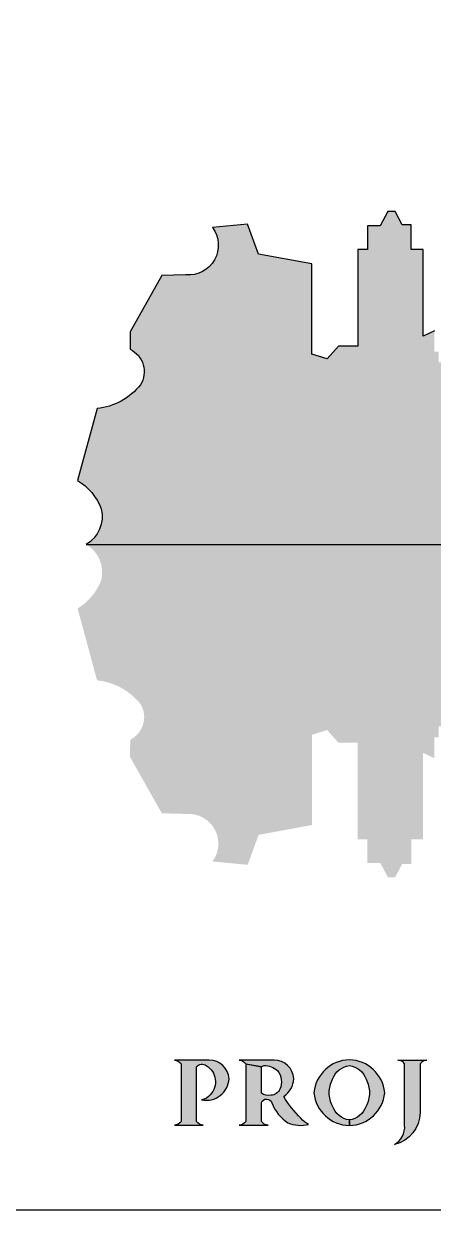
# Model space of a CAD drawing. Extents: x -1 to 122, y -1 to 61.
# Drawn here: x 105.953 to 106.956, y 7.14 to 10.052 of the extents above; entities that cross this region are included whole.
import ezdxf
from ezdxf.enums import TextEntityAlignment as Align

# ---------------------------------------------------------------- set-up
doc = ezdxf.new("R2010")
doc.units = 0
doc.header["$MEASUREMENT"] = 0
doc.layers.get('0').update_dxf_attribs({"linetype": 'CONTINUOUS'})
for name, color, linetype in [('ARQ_CAR', 7, 'CONTINUOUS'), ('ARQ_CAR-TXT', 7, 'CONTINUOUS'), ('ARQ_TXT-2', 2, 'CONTINUOUS'), ('ARQ_TXT-4', 4, 'CONTINUOUS'), ('ARQ_VISTA 0', 251, 'CONTINUOUS'), ('H7', 1, 'CONTINUOUS')]:
    doc.layers.add(name, color=color, linetype=linetype)
doc.styles.add('01-MILLEU', font='GOTHIC.TTF')

# ---------------------------------------------------------------- blocks, each defined once
blk = doc.blocks.new('SELO METROCASA - EXECUTIVO')
at = {"layer": 'ARQ_CAR', "color": 5}
blk.add_lwpolyline([(0, 59.99999999994543), (-175, 59.99999999994542)], dxfattribs=at)
at = {"layer": 'ARQ_CAR-TXT', "color": 4, "style": '01-MILLEU'}
blk.add_attdef('ASSUNTO.DO.PROJETO', (-163.5403751093654, 18.20899999997266), '', height=3.691451246442872, dxfattribs=at)
at = {"layer": 'ARQ_TXT-2', "style": '01-MILLEU'}
for tag, p, height in [('DESCRIÇÃO.DA.REVISÃO_0', (-131.2403025830235, 156.4870554480729), 2), ('MC_XXX-XX', (-33.89999999985446, 82.80000000004092), 1.5), ('RESPONSÁVEL', (-33.99999999985448, 73.46000000005034), 1.5), ('COORDENADOR', (-33.99999999985448, 63.46000000005944), 1.5), ('XXX-XX', (-33.89999999985446, 51.19999999995453), 3.65), ('DISCIPLINA', (-33.89999999985446, 41.19999999996362), 3.65), ('OBRA', (-164.0087502187439, 39.31416704031011), 3), ('ENDEREÇO', (-164.0087502187439, 34.81416704031011), 3), ('ESCALA', (-155.5087502187439, 2.699999999999996), 2)]:
    blk.add_attdef(tag, p, '', height=height, dxfattribs=at)
for tag, p in [('N_REV0', (-169.7384224560608, 157.5440678589604)), ('R_DES', (-155.8362915799234, 157.4870554480729)), ('DATA_0', (-140.1637954612883, 157.4870554480729))]:
    blk.add_attdef(tag, text='', height=2, dxfattribs=at).set_placement(p, align=Align.MIDDLE_CENTER)
blk.add_attdef('DCP', text='', height=3.237200152157276, dxfattribs=at).set_placement((-23.61815879345405, 17.17673637628295), align=Align.MIDDLE_LEFT)
blk.add_attdef('DES', text='', height=2.988184755837485, dxfattribs=at).set_placement((-19.84147915505966, 12.19339888899008), align=Align.MIDDLE)
at = {"layer": 'ARQ_TXT-4', "style": '01-MILLEU'}
blk.add_attdef('CLIENTE', (-164.5087502187439, 45.79695220924827), '', height=5, dxfattribs=at)
at = {"layer": 'ARQ_VISTA 0', "style": '01-MILLEU'}
blk.add_attdef('LOGO', (-164.5087502187439, 77.38317315033532), '', height=5, dxfattribs=at)

msp = doc.modelspace()

# ---------------------------------------------------------------- hatches: boundary and pattern name
h = msp.add_hatch(color=256)
h.set_gradient(color1=(255, 255, 255), color2=(91, 91, 91), tint=1, name='CURVED')
h.paths.add_polyline_path([(107.3400362895281, 8.179189969191427), (107.2558638305321, 8.369504620833183), (107.2558638305321, 8.140946418475366), (107.3176169792681, 8.140946418475366)], flags=17)
edge = h.paths.add_edge_path()
edge.add_line((107.7288252055354, 8.255080965202339), (107.7288252055354, 8.36950462083341))
edge.add_line((107.7288252055354, 8.369504620833183), (107.5779272620765, 8.02832307659223))
edge.add_arc((107.5711275320913, 8.03133046455973), 0.007435099881939786, 270, 336.1411279704151, ccw=False)
edge.add_line((107.5711275320913, 8.023895364677216), (107.5362302305065, 8.023895364677216))
edge.add_line((107.536230230506, 8.023895364677216), (107.536230230506, 7.640055479364761))
edge.add_line((107.536230230506, 7.640055479365216), (107.5726256083357, 7.625609623579109))
edge.add_line((107.5726256083362, 7.625609623579109), (107.5726256083362, 7.558506069211987))
edge.add_line((107.5726256083362, 7.558506069212214), (107.610940887473, 7.590569013226329))
edge.add_line((107.6109408874735, 7.590569013225647), (107.6394154333865, 7.590569013225647))
edge.add_line((107.6394154333861, 7.590569013225647), (107.6722152643828, 7.576879192917247))
edge.add_line((107.6722152643828, 7.576879192917474), (107.6722152643828, 7.621190886068732))
edge.add_line((107.6722152643828, 7.621190886068504), (107.724397239614, 7.635601214591858))
edge.add_line((107.7243972396131, 7.635601214592313), (107.7243972396131, 8.253936634984072))
edge.add_line((107.7243972396131, 8.253936634984072), (107.7288252055349, 8.255080965202339))
edge = h.paths.add_edge_path(flags=17)
edge.add_arc((108.5219187328529, 8.102931661331965), 0.1014001564731682, 28.79111662675934, 64.88071122991677)
edge.add_line((108.5649635313165, 8.194741993310615), (108.5761916775699, 8.151767781827218))
edge.add_line((108.576191677569, 8.151767781827218), (108.6107839401488, 8.151767781827218))
edge = h.paths.add_edge_path()
edge.add_line((108.0798318767669, 8.303210101771171), (108.0798318767669, 8.74982294549595))
edge.add_line((108.0798318767669, 8.74982294549595), (108.3456641983829, 8.559457909053933))
edge.add_line((108.3456641983829, 8.55945790905416), (108.3456641983829, 8.39966732536918))
edge.add_arc((108.353099298265, 8.39966732536918), 0.007435099881940207, 180, 270)
edge.add_line((108.353099298265, 8.392232225487348), (108.4753758804381, 8.392232225487348))
edge.add_arc((108.476557177063, 8.479915714229307), 0.08769144576129384, 269.2281418382186, 450.3257853274533)
edge.add_line((108.4760585638545, 8.5676057424228), (108.3530992982659, 8.5676057424228))
edge.add_arc((108.353099298265, 8.560170642540967), 0.007435099881940207, 90, 180)
edge.add_line((108.3456641983829, 8.560170642540967), (108.0798318767669, 8.750535678982985))
edge.add_arc((108.0872669766499, 8.750535678982985), 0.007435099881940207, 90, 180, ccw=False)
edge.add_line((108.0872669766499, 8.757970778864589), (108.5667006573762, 8.757970778864589))
edge.add_arc((108.5696062198384, 8.414159599697356), 0.3438234564622648, 56.65671037308363, 90.4841974699915, ccw=False)
edge.add_arc((108.6156169817836, 8.527038422051234), 0.2254746008920237, -4.873497589609713, 50.6468058414215, ccw=False)
edge.add_arc((108.6280688213814, 8.523424739742083), 0.2127759682980724, 297.7002908840801, 355.8112263864524, ccw=False)
edge.add_arc((108.9581387095667, 8.724360193423351), 0.4527803385749835, 239.3003060874027, 247.7311382111136)
edge.add_arc((108.6633929940689, 8.101672020962539), 0.2380208373245867, 22.985379362345725, 58.83885732105989, ccw=False)
edge.add_line((108.8825160550431, 8.194618258918169), (108.9182960149596, 8.194618258918169))
edge.add_line((108.9182960149591, 8.194618258918169), (108.9308995471355, 8.291640476240943))
edge.add_line((108.9308995471355, 8.29164047624117), (108.9878488865164, 8.299075034947052))
edge.add_line((108.9878488865169, 8.299075034947279), (108.9878488865169, 8.223557321926862))
edge.add_line((108.9878488865169, 8.223557321927089), (109.0346860896169, 8.113636518586688))
edge.add_line((109.0346860896165, 8.11363651858646), (109.0998136637744, 8.224681111103607))
edge.add_line((109.0998136637753, 8.224681111103834), (109.0998136637753, 8.350084903541344))
edge.add_line((109.0998136637753, 8.350084903540889), (109.2137869391821, 8.350084903540889))
edge.add_line((109.2137869391817, 8.350084903540889), (109.2137869391817, 8.130773304498732))
edge.add_line((109.2137869391817, 8.130773304498959), (109.3394403657343, 8.121753485392034))
edge.add_line((109.3394403657343, 8.121753485392034), (109.3394403657343, 8.30456544768326))
edge.add_line((109.3394403657343, 8.304565447683714), (109.4608647236718, 8.304565447683714))
edge.add_line((109.4608647236718, 8.304565447683714), (109.4608647236718, 8.259412158020083))
edge.add_line((109.4608647236718, 8.259412158019856), (109.4981398582253, 8.259412158019856))
edge.add_line((109.4981398582258, 8.259412158019856), (109.4981398582258, 8.30193730610931))
edge.add_line((109.4981398582258, 8.301937306109082), (109.5745727023845, 8.301937306109082))
edge.add_line((109.5745727023845, 8.301937306109082), (109.5890115265624, 8.383930451225567))
edge.add_line((109.5890115265624, 8.383930451225794), (109.6490463944055, 8.383930451225794))
edge.add_line((109.6490463944046, 8.383930451225794), (109.6577307146025, 8.33336021197924))
edge.add_line((109.6577307146034, 8.33336021197924), (109.6709459557682, 8.33336021197924))
edge.add_line((109.6709459557673, 8.33336021197924), (109.6641495743178, 8.385817392280885))
edge.add_line((109.6641495743187, 8.38581739228134), (109.760721532038, 8.443744676206094))
edge.add_line((109.7607215320376, 8.443744676205867), (109.7869476162604, 8.525296330762373))
edge.add_line((109.7869476162604, 8.525296330762373), (109.7869476162604, 8.657593014318351))
edge.add_arc((109.8147133675465, 8.71571202429486), 0.06441083965582263, 115.5479368449065, 244.4643475700548, ccw=False)
edge.add_line((109.7869351559797, 8.773825079861396), (106.1053726559798, 8.773825079861396))
edge.add_arc((106.0656723515116, 8.705148395280318), 0.07932591745437188, -13.735721130798993, 59.9688479829353, ccw=False)
edge.add_arc((106.011098817918, 8.73711578860052), 0.1410943101645076, 301.3760795084615, 338.8959344118896, ccw=False)
edge.add_line((106.0845600271404, 8.616653947752681), (106.1323083985457, 8.44031900506279))
edge.add_arc((106.1165118746962, 8.285112740838983), 0.1560080594711831, 38.356784728823584, 84.1885831267299, ccw=False)
edge.add_arc((106.1862951603388, 8.349877100207593), 0.06155306664482096, -63.662093375288975, 31.375701434723908, ccw=False)
edge.add_line((106.2136040527238, 8.294713666575987), (106.2130800608074, 8.252215013394377))
edge.add_line((106.2130800608069, 8.252215013394604), (106.2910054154835, 8.113993980875463))
edge.add_line((106.2910054154849, 8.113993980875236), (106.3502725320226, 8.112348504774943))
edge.add_arc((106.3564528002115, 8.039412298619524), 0.0731975811294393, -36.624065952300384, 94.84340274656921, ccw=False)
edge.add_line((106.4151987612549, 7.9957454010394), (106.5014769596682, 7.987506360588483))
edge.add_line((106.5014769596686, 7.987506360588938), (106.5284045329117, 8.06110839324269))
edge.add_line((106.5284045329117, 8.06110839324269), (106.6588902376715, 8.08515525911848))
edge.add_line((106.6588902376715, 8.085155259118253), (106.6588902376715, 8.306652031152723))
edge.add_line((106.6588902376715, 8.306652031153405), (106.6964918975813, 8.318375151975758))
edge.add_line((106.6964918975822, 8.318375151975076), (106.7240592360739, 8.286984981548855))
edge.add_line((106.7240592360726, 8.286984981548855), (106.771516977631, 8.286984981548855))
edge.add_line((106.7715169776319, 8.286984981548855), (106.7715169776319, 8.049697135002177))
edge.add_line((106.7715169776319, 8.049697135002177), (106.7951995968409, 8.049697135002177))
edge.add_line((106.7951995968405, 8.049697135002177), (106.7951995968405, 7.992036004469171))
edge.add_line((106.7951995968405, 7.992036004469171), (106.8264982528857, 7.992036004469171))
edge.add_line((106.8264982528857, 7.992036004469171), (106.8455010879133, 7.956842500981153))
edge.add_line((106.8455010879137, 7.956842500981153), (106.8628271488091, 7.956842500981153))
edge.add_line((106.8628271488086, 7.956842500981153), (106.880153209704, 7.989242871878602))
edge.add_line((106.8801532097054, 7.989242871878375), (106.9025094279599, 7.989242871878375))
edge.add_line((106.9025094279595, 7.989242871878375), (106.9025094279595, 8.04969713500195))
edge.add_line((106.9025094279595, 8.049697135002177), (106.931572495187, 8.049697135002177))
edge.add_line((106.931572495187, 8.049697135002177), (106.931572495187, 8.262327692705))
edge.add_line((106.931572495187, 8.262327692705227), (106.959392917648, 8.249350005155335))
edge.add_line((106.9593929176475, 8.249350005155108), (106.9593929176475, 8.30055940668062))
edge.add_line((106.9593929176475, 8.30055940668062), (106.9699206166514, 8.30055940668062))
edge.add_line((106.9699206166519, 8.30055940668062), (106.9699206166519, 8.327246347787465))
edge.add_line((106.9699206166519, 8.327246347787465), (106.9917869230948, 8.327246347787465))
edge.add_line((106.9917869230943, 8.327246347787465), (106.9917869230943, 8.748969304414956))
edge.add_arc((106.9992220229764, 8.748969304415184), 0.007435099881940207, 90, 180, ccw=False)
edge.add_line((106.9992220229764, 8.756404404297243), (107.2978811510287, 8.756404404297243))
edge.add_line((107.2978811510292, 8.756404404297243), (107.485544788049, 8.332095311618374))
edge.add_arc((107.4923445180333, 8.33510269958542), 0.007435099881939786, 203.8588720295849, 336.141127970415)
edge.add_line((107.499144248019, 8.332095311618374), (107.6855423713304, 8.753543066950485))
edge.add_arc((107.6923421013156, 8.750535678982985), 0.007435099881939786, 90, 156.1411279704151, ccw=False)
edge.add_line((107.6923421013156, 8.757970778864589), (107.9766183987353, 8.757970778864589))
edge.add_arc((107.9766183987339, 8.750535678982985), 0.007435099881940207, 0, 90, ccw=False)
edge.add_line((107.9840534986164, 8.750535678982985), (107.9840534986164, 8.303210101771398))
edge.add_line((107.9840534986164, 8.303210101771171), (108.0798318767678, 8.303210101771171))
h.paths.add_polyline_path([(108.3542146201056, 7.80329328845373), (108.2155622867575, 7.80329328845373), (108.2155622867575, 7.654999702176426), (108.2696270300102, 7.710734204034267), (108.2696270300102, 7.495833623944506), (108.2843578868482, 7.495833623944506), (108.2843578868482, 7.728013646412634)])
edge = h.paths.add_edge_path()
edge.add_line((108.2155622867575, 7.911969395142066), (108.3456641983834, 8.00901211770774))
edge.add_arc((108.353099298265, 8.009012117707513), 0.007435099881940207, 180, 270)
edge.add_line((108.353099298265, 8.001577017825682), (108.4726074702338, 8.001577017825682))
edge.add_line((108.4726074702343, 8.001577017825682), (108.4726074702343, 8.204177720175537))
edge.add_line((108.4726074702343, 8.204177720175537), (108.3530992982654, 8.204177720175537))
edge.add_arc((108.353099298265, 8.196742620293477), 0.007435099881940207, 90, 180)
edge.add_line((108.3456641983829, 8.196742620293477), (108.3456641983829, 8.009724851194093))
edge.add_line((108.3456641983829, 8.009724851194548), (108.2155622867575, 7.9126821286291))
edge.add_line((108.2155622867575, 7.912682128628646), (108.2155622867575, 7.911969395141838))
h = msp.add_hatch(color=256)
edge = h.paths.add_edge_path()
edge.add_line((106.3762395417579, 7.357685215347871), (106.3762395417579, 7.49156234135971))
edge.add_arc((106.3896770133323, 7.481508435050586), 0.01678233220939176, 52.23780109046368, 143.1961912654664, ccw=False)
edge.add_arc((106.3762053007373, 7.454913820424409), 0.04640038820187094, -43.55765683878798, 59.214398049910415, ccw=False)
edge.add_arc((106.3812146140896, 7.448215929800014), 0.03818057150194743, 281.3089670262759, 318.5467278313272, ccw=False)
edge.add_arc((106.4001834211836, 7.465423918274155), 0.05584038702270373, 258.1345068717453, 357.1471711083512)
edge.add_arc((106.4074928045941, 7.45951821032051), 0.04856254654380712, 3.69129873512087, 90.1314790705018)
edge.add_line((106.4073813661438, 7.508080629003004), (106.3217322968448, 7.508080629002777))
edge.add_arc((106.3204746303947, 7.48659370708522), 0.02152369713573612, 34.655698504287386, 86.65020154110658, ccw=False)
edge.add_line((106.3381796785501, 7.498833021126572), (106.3381796785501, 7.357685215347871))
edge.add_arc((106.3204746303949, 7.369924529389337), 0.02152369713558368, 273.3497984583069, 325.34430149511945, ccw=False)
edge.add_line((106.3217322968448, 7.348437607471894), (106.3926869234628, 7.348437607471212))
edge.add_arc((106.3939445899136, 7.369924529388513), 0.02152369713552062, 214.6556985023874, 266.65020153925406, ccw=False)
h = msp.add_hatch(color=256)
edge = h.paths.add_edge_path()
edge.add_line((106.5662023275812, 7.508080629003004), (106.4805532582822, 7.508080629002777))
edge.add_arc((106.4792955918321, 7.48659370708522), 0.02152369713573612, 34.655698504287386, 86.65020154110658, ccw=False)
edge.add_line((106.4970006399875, 7.498833021126572), (106.5350605031953, 7.49156234135971))
edge.add_arc((106.5481587966945, 7.473419567114334), 0.02237689768286577, 107.01776355293109, 125.82764535337799, ccw=False)
edge.add_arc((106.5420344108598, 7.445315315814483), 0.04950317675190786, 48.669566149871116, 90.49146809962548, ccw=False)
edge.add_arc((106.5402037765641, 7.45505076279656), 0.04409767351903438, -24.361826704180714, 38.47627495212669, ccw=False)
edge.add_arc((106.5579856116655, 7.446749529109653), 0.02447597113559383, 271.17540168527967, 336.16983829801075, ccw=False)
edge.add_arc((106.5515626799899, 7.448864700389635), 0.02747309181133118, 233.0823244672941, 284.59975714761157, ccw=False)
edge.add_line((106.5350605031953, 7.426899980161167), (106.5350605031953, 7.491491447421183))
edge.add_line((106.5350605031953, 7.491491447421183), (106.4970006399875, 7.498576790177182))
edge.add_line((106.4970006399875, 7.498576790177182), (106.4970006399875, 7.357685215347871))
edge.add_arc((106.4792955918323, 7.369924529389337), 0.02152369713558368, 273.3497984583069, 325.34430149511945, ccw=False)
edge.add_line((106.4805532582822, 7.348437607471894), (106.5515078849002, 7.348437607471212))
edge.add_arc((106.552765551351, 7.369924529388513), 0.02152369713552062, 214.6556985023874, 266.65020153925406, ccw=False)
edge.add_line((106.5350605031953, 7.357685215347871), (106.5350605031953, 7.403910088714653))
edge.add_arc((106.5478521455612, 7.398943127184481), 0.01372212888944371, 19.542839544252786, 158.7789379518911, ccw=False)
edge.add_arc((106.6575582344261, 7.440124871811918), 0.1034612886279771, 200.7121786128249, 236.2136212336623)
edge.add_arc((106.6314507836824, 7.432756581821579), 0.084668703729872, 248.2117071130846, 283.3209701308722)
edge.add_arc((106.669638122423, 7.39239883161504), 0.04599648701015883, 215.2901498059424, 246.0399279732946, ccw=False)
edge.add_arc((106.7883261101701, 7.532131492933843), 0.2281797658813112, 209.7042529031151, 226.788900413872, ccw=False)
edge.add_arc((106.5590043826185, 7.465423918275931), 0.0558403870257851, 303.8768631542133, 357.1471711066819)
edge.add_arc((106.5663137660318, 7.459518210320269), 0.04856254654404957, 3.691298735388037, 90.13147907076939)
h = msp.add_hatch(color=256)
edge = h.paths.add_edge_path()
edge.add_arc((106.7736224291052, 7.428603356823871), 0.07207826935997924, 152.7993499205295, 180.273639939103, ccw=False)
edge.add_arc((106.7586094644173, 7.4434708212126), 0.05231764032335141, 98.62968221434647, 159.7826077343989, ccw=False)
edge.add_arc((106.7429091968022, 7.443470821228274), 0.05231764030963904, 20.21739224993422, 81.37031777002983, ccw=False)
edge.add_arc((106.7278962321055, 7.428603356825079), 0.0720782693590939, -0.2736399420547855, 27.200650076517775, ccw=False)
edge.add_arc((106.7278962321052, 7.427914879647787), 0.07207826935928219, -27.20065008194217, 0.2736399366204978, ccw=False)
edge.add_arc((106.7429091968011, 7.413047415243511), 0.05231764030943539, 278.76519178568003, 339.7826077440776, ccw=False)
edge.add_line((106.7508816435237, 7.361340785293393), (106.7509656103815, 7.347758615302425))
edge.add_arc((106.7488601643005, 7.437004272271182), 0.08927048891422704, 271.3514472975953, 354.3781498217149)
edge.add_arc((106.7488601643029, 7.419513964202096), 0.08927048891204403, 5.621850179324797, 88.78098098363274)
edge.add_arc((106.7526584969184, 7.419513964196156), 0.08927048891817335, 91.21901902190336, 174.3781498261762)
edge.add_arc((106.7526584969012, 7.437004272258733), 0.0892704889018642, 185.6218501799863, 268.7809809842229)
edge.add_line((106.750759330599, 7.347753987350913), (106.7507593305976, 7.361322074386678))
edge.add_arc((106.7586094644084, 7.413047415243156), 0.05231764030960599, 200.217392253067, 261.37031777317253, ccw=False)
edge.add_arc((106.7736224291048, 7.427914879647275), 0.07207826935952398, 179.7263600609856, 207.2006500795553, ccw=False)
h = msp.add_hatch(color=256)
edge = h.paths.add_edge_path()
edge.add_line((106.8863618372433, 7.348437607471666), (106.8863618372438, 7.498833021126572))
edge.add_arc((106.8686567890883, 7.48659370708522), 0.02152369713570607, 34.65569850428743, 86.65020154110657)
edge.add_line((106.8699144555384, 7.508080629002777), (106.9408690821564, 7.508080629002777))
edge.add_arc((106.9421267486067, 7.486593707085689), 0.02152369713528125, 93.34979845957062, 145.3443014963953)
edge.add_line((106.9244217004515, 7.498833021126572), (106.9244217004515, 7.379668412869748))
edge.add_arc((106.8423345005915, 7.381136666729503), 0.08210032978161334, 283.42565102484895, 358.9752874989947, ccw=False)
edge.add_arc((106.8369461345812, 7.344411032162967), 0.04957948142436411, 299.5486000668074, 364.6583815552338)
at = {"layer": 'H7'}
h = msp.add_hatch(color=256, dxfattribs=at)
edge = h.paths.add_edge_path()
edge.add_line((106.1053726559798, 8.773825079862533), (109.7869351559797, 8.773825079862533))
edge.add_arc((109.8147133675467, 8.831938135429084), 0.06441083965562512, 115.5356524297174, 244.45206315481352, ccw=False)
edge.add_line((109.7869476162604, 8.890057145405578), (109.7869476162604, 9.022353828961556))
edge.add_line((109.7869476162604, 9.022353828961556), (109.7607215320376, 9.103905483517835))
edge.add_line((109.7607215320376, 9.103905483517835), (109.6641495743187, 9.16183276744259))
edge.add_line((109.6641495743187, 9.16183276744259), (109.6709459557673, 9.214289947744462))
edge.add_line((109.6709459557673, 9.214289947744462), (109.6577307146034, 9.214289947744462))
edge.add_line((109.6577307146034, 9.214289947744462), (109.6490463944046, 9.163719708497908))
edge.add_line((109.6490463944046, 9.163719708497908), (109.5890115265624, 9.163719708497908))
edge.add_line((109.5890115265624, 9.163719708497908), (109.5745727023845, 9.24571285361462))
edge.add_line((109.5745727023845, 9.24571285361462), (109.4981398582258, 9.24571285361462))
edge.add_line((109.4981398582258, 9.24571285361462), (109.4981398582258, 9.288238001704073))
edge.add_line((109.4981398582258, 9.288238001704073), (109.4608647236718, 9.288238001704073))
edge.add_line((109.4608647236718, 9.288238001704073), (109.4608647236718, 9.24308471204067))
edge.add_line((109.4608647236718, 9.24308471204067), (109.3394403657343, 9.24308471204067))
edge.add_line((109.3394403657343, 9.24308471204067), (109.3394403657343, 9.425896674331895))
edge.add_line((109.3394403657343, 9.425896674331895), (109.2137869391817, 9.416876855224743))
edge.add_line((109.2137869391817, 9.416876855224743), (109.2137869391817, 9.197565256182585))
edge.add_line((109.2137869391817, 9.197565256182585), (109.0998136637753, 9.197565256182585))
edge.add_line((109.0998136637753, 9.197565256182585), (109.0998136637753, 9.322969048619868))
edge.add_line((109.0998136637753, 9.322969048619868), (109.0346860896165, 9.434013641137241))
edge.add_line((109.0346860896165, 9.434013641137241), (108.9878488865169, 9.324092837797068))
edge.add_line((108.9878488865169, 9.324092837797068), (108.9878488865169, 9.248575124776423))
edge.add_line((108.9878488865169, 9.248575124776423), (108.9308995471355, 9.256009683482304))
edge.add_line((108.9308995471355, 9.256009683482304), (108.9182960149591, 9.353031900805533))
edge.add_line((108.9182960149591, 9.353031900805533), (108.7276469611888, 9.353031900805533))
edge.add_line((108.7276469611888, 9.353031900805533), (108.6948372279825, 9.395882377896712))
edge.add_line((108.6948372279825, 9.395882377896712), (108.576191677569, 9.395882377896712))
edge.add_line((108.576191677569, 9.395882377896712), (108.561119607098, 9.338196066253019))
edge.add_line((108.561119607098, 9.338196066253019), (108.4726074702343, 9.338196066253019))
edge.add_line((108.4726074702343, 9.338196066253019), (108.4726074702343, 9.629378934521625))
edge.add_line((108.4726074702343, 9.629378934521625), (108.4609099077028, 9.629378934521625))
edge.add_line((108.4609099077028, 9.629378934521625), (108.2843578868482, 9.81963651331084))
edge.add_line((108.2843578868482, 9.81963651331084), (108.2843578868482, 10.0518165357792))
edge.add_line((108.2843578868482, 10.0518165357792), (108.2696270300102, 10.0518165357792))
edge.add_line((108.2696270300102, 10.0518165357792), (108.2696270300102, 9.83691595568989))
edge.add_line((108.2696270300102, 9.83691595568989), (108.2155622867575, 9.892650457547276))
edge.add_line((108.2155622867575, 9.892650457547276), (108.2155622867575, 9.431918517986375))
edge.add_line((108.2155622867575, 9.431918517986375), (108.1741281417207, 9.431918517986375))
edge.add_line((108.1741281417207, 9.431918517986375), (108.1741281417207, 9.391413880322077))
edge.add_line((108.1741281417207, 9.391413880322077), (108.1364979304407, 9.391413880322077))
edge.add_line((108.1364979304407, 9.391413880322077), (108.1364979304407, 9.331814242198604))
edge.add_line((108.1364979304407, 9.331814242198604), (108.1116041059794, 9.331814242198604))
edge.add_line((108.1116041059794, 9.331814242198604), (108.1116041059794, 9.265270967544026))
edge.add_line((108.1116041059794, 9.265270967544026), (108.0826578023051, 9.265270967544026))
edge.add_line((108.0826578023051, 9.265270967544026), (108.0826578023051, 9.244440057952303))
edge.add_line((108.0826578023051, 9.244440057952303), (107.9292424588456, 9.244440057952303))
edge.add_line((107.9292424588456, 9.244440057952303), (107.9292424588456, 9.518135465971724))
edge.add_line((107.9292424588456, 9.518135465971724), (107.9043321307021, 9.568566223761806))
edge.add_line((107.9043321307021, 9.568566223761806), (107.8439181732746, 9.568566223761806))
edge.add_line((107.8439181732746, 9.568566223761806), (107.8282872055983, 9.517646131301305))
edge.add_line((107.8282872055983, 9.517646131301305), (107.8282872055983, 9.282719397072285))
edge.add_line((107.8282872055983, 9.282719397072285), (107.7243972396131, 9.293713524740085))
edge.add_line((107.7243972396131, 9.293713524740085), (107.7243972396131, 9.912048945131389))
edge.add_line((107.7243972396131, 9.912048945131389), (107.6722152643828, 9.926459273655198))
edge.add_line((107.6722152643828, 9.926459273655198), (107.6722152643828, 9.970770966806455))
edge.add_line((107.6722152643828, 9.970770966806455), (107.6394154333861, 9.957081146497828))
edge.add_line((107.6394154333861, 9.957081146497828), (107.6109408874735, 9.957081146497828))
edge.add_line((107.6109408874735, 9.957081146497828), (107.5726256083362, 9.989144090511942))
edge.add_line((107.5726256083362, 9.989144090511942), (107.5726256083362, 9.922040536145047))
edge.add_line((107.5726256083362, 9.922040536145047), (107.536230230506, 9.90759468035894))
edge.add_line((107.536230230506, 9.90759468035894), (107.536230230506, 9.23710616894759))
edge.add_line((107.536230230506, 9.23710616894759), (107.4936639049228, 9.24584943376935))
edge.add_line((107.4936639049228, 9.24584943376935), (107.4636237371791, 9.295001812259258))
edge.add_line((107.4636237371791, 9.295001812259258), (107.4180071464288, 9.295001812259258))
edge.add_line((107.4180071464288, 9.295001812259258), (107.4062606504803, 9.26004309525733))
edge.add_line((107.4062606504803, 9.26004309525733), (107.3456145687591, 9.26004309525733))
edge.add_line((107.3456145687591, 9.26004309525733), (107.3456145687591, 9.3589445898197))
edge.add_line((107.3456145687591, 9.3589445898197), (107.3176169792681, 9.406703741248563))
edge.add_line((107.3176169792681, 9.406703741248563), (107.209730922078, 9.406703741248563))
edge.add_line((107.209730922078, 9.406703741248563), (107.1842140836069, 9.355341391846238))
edge.add_line((107.1842140836069, 9.355341391846238), (107.1689209463092, 9.259210914291131))
edge.add_line((107.1689209463092, 9.259210914291131), (107.109736183147, 9.259210914291131))
edge.add_line((107.109736183147, 9.259210914291131), (107.0753594252969, 9.220403811936237))
edge.add_line((107.0753594252969, 9.220403811936237), (106.9699206166519, 9.220403811936237))
edge.add_line((106.9699206166519, 9.220403811936237), (106.9699206166519, 9.232709984953814))
edge.add_line((106.9699206166519, 9.232709984953814), (106.9699206166519, 9.247090753043082))
edge.add_line((106.9699206166519, 9.247090753043082), (106.9593929176475, 9.247090753043082))
edge.add_line((106.9593929176475, 9.247090753043082), (106.9593929176475, 9.298300154568821))
edge.add_line((106.9593929176475, 9.298300154568821), (106.931572495187, 9.28532246701893))
edge.add_line((106.931572495187, 9.28532246701893), (106.931572495187, 9.497953024721753))
edge.add_line((106.931572495187, 9.497953024721753), (106.9025094279595, 9.497953024721753))
edge.add_line((106.9025094279595, 9.497953024721753), (106.9025094279595, 9.558407287845554))
edge.add_line((106.9025094279595, 9.558407287845554), (106.8801532097054, 9.558407287845554))
edge.add_line((106.8801532097054, 9.558407287845554), (106.8628271488086, 9.590807658742548))
edge.add_line((106.8628271488086, 9.590807658742548), (106.8455010879137, 9.590807658742548))
edge.add_line((106.8455010879137, 9.590807658742548), (106.8264982528857, 9.555614155254531))
edge.add_line((106.8264982528857, 9.555614155254531), (106.7951995968405, 9.555614155254531))
edge.add_line((106.7951995968405, 9.555614155254531), (106.7951995968405, 9.497953024721753))
edge.add_line((106.7951995968405, 9.497953024721753), (106.7715169776319, 9.497953024721753))
edge.add_line((106.7715169776319, 9.497953024721753), (106.7715169776319, 9.260665178174847))
edge.add_line((106.7715169776319, 9.260665178174847), (106.7240592360726, 9.260665178174847))
edge.add_line((106.7240592360726, 9.260665178174847), (106.6964918975822, 9.229275007748626))
edge.add_line((106.6964918975822, 9.229275007748626), (106.6588902376715, 9.240998128570752))
edge.add_line((106.6588902376715, 9.240998128570752), (106.6588902376715, 9.462494900605222))
edge.add_line((106.6588902376715, 9.462494900605222), (106.5284045329117, 9.486541766481011))
edge.add_line((106.5284045329117, 9.486541766481011), (106.5014769596686, 9.560143799134764))
edge.add_line((106.5014769596686, 9.560143799134764), (106.4151987612549, 9.551904758684074))
edge.add_arc((106.3564528002115, 9.508237861103837), 0.07319758112933493, -94.84340274642119, 36.624065952462615, ccw=False)
edge.add_line((106.3502725320222, 9.43530165494876), (106.2910054154849, 9.433656178848466))
edge.add_line((106.2910054154849, 9.433656178848466), (106.2130800608069, 9.295435146329325))
edge.add_line((106.2130800608069, 9.295435146329325), (106.2136040527238, 9.252936493147715))
edge.add_arc((106.1862951603382, 9.197773059515981), 0.06155306664472267, -31.37570143467019, 63.662093375340305, ccw=False)
edge.add_arc((106.1165118746964, 9.262537418883952), 0.1560080594706702, 275.81141687343876, 321.64321527134973, ccw=False)
edge.add_line((106.1323083985461, 9.107331154660912), (106.0845600271404, 8.930996211970793))
edge.add_arc((106.0110988179186, 8.81053437112297), 0.1410943101644367, 21.104065588331025, 58.62392049175071, ccw=False)
edge.add_arc((106.0656723515117, 8.842501764444137), 0.07932591745438569, -59.968847983258115, 13.735721130439003, ccw=False)

# ---------------------------------------------------------------- linework, layer by layer
msp.add_lwpolyline([(106.9593929176475, 9.298300154568821), (106.931572495187, 9.28532246701893), (106.931572495187, 9.497953024721753), (106.9025094279595, 9.497953024721753), (106.9025094279595, 9.558407287845554), (106.8801532097054, 9.558407287845554), (106.8628271488086, 9.590807658742548), (106.8455010879137, 9.590807658742548), (106.8264982528857, 9.555614155254531), (106.7951995968405, 9.555614155254531), (106.7951995968405, 9.497953024721753), (106.7715169776319, 9.497953024721753), (106.7715169776319, 9.260665178174847), (106.7240592360726, 9.260665178174847), (106.6964918975822, 9.229275007748626), (106.6588902376715, 9.240998128570752), (106.6588902376715, 9.462494900605222), (106.5284045329117, 9.486541766481011), (106.5014769596686, 9.560143799134764), (106.4151987612549, 9.551904758684074, -0.646109023616512), (106.3502725320222, 9.43530165494876), (106.2910054154849, 9.433656178848466), (106.2130800608069, 9.295435146329325), (106.2136040527238, 9.252936493147715, -0.4402073844383489), (106.2388474251779, 9.165725602930522, -0.2026881165047653), (106.1323083985461, 9.107331154660912), (106.0845600271404, 8.930996211970793, -0.1651896642968133), (106.1427296487986, 8.861337212801615, -0.3331625607513339), (106.1053726559798, 8.773825079862533), (109.7869351559797, 8.773825079862533, -0.6304432032189471)], format="xyb")
for points in [[(106.3762395417579, 7.357685215347871), (106.3762395417579, 7.49156234135971, -0.4191213355890106), (106.3999542721262, 7.494775862309595, -0.4811173323500802), (106.4098307949133, 7.42294004731734, -0.1639254655426826), (106.3887018093505, 7.410776673031975, 0.461073318131375), (106.4559546036193, 7.462644703893645, 0.3961308256170449), (106.4073813661438, 7.508080629003004), (106.3217322968448, 7.508080629002777, -0.2308429278338194), (106.3381796785501, 7.498833021126572), (106.3381796785501, 7.357685215347871, -0.2308429278338106), (106.3217322968448, 7.348437607471894), (106.3926869234628, 7.348437607471212, -0.2308429278339464)], [(106.5662023275812, 7.508080629003004), (106.4805532582822, 7.508080629002777, -0.2308429278338194), (106.4970006399875, 7.498833021126572), (106.5350605031953, 7.49156234135971, -0.08225837484403582), (106.5416097908605, 7.49481667141599, -0.1845353673800663), (106.5747263397001, 7.482487917246587, -0.2812667167393965), (106.5803749354372, 7.436860578504181, -0.2914470826029983), (106.5584876919251, 7.422278708149904, -0.2286514397146725), (106.5350605031953, 7.426899980161167), (106.5350605031953, 7.491491447421183), (106.4970006399875, 7.498576790177182), (106.4970006399875, 7.357685215347871, -0.2308429278338106), (106.4805532582822, 7.348437607471894), (106.5515078849002, 7.348437607471212, -0.2308429278339464), (106.5350605031953, 7.357685215347871), (106.5350605031953, 7.403910088714653, -0.6952517248741932), (106.5607837651536, 7.403533338070062, 0.1561552674605314), (106.600023614048, 7.354136467346549, 0.1544028008450052), (106.6509589528318, 7.350365922595344, -0.134982171296168), (106.6320940914278, 7.36582586501531, -0.07468423106021474), (106.5901303667655, 7.419063138148019, 0.2367139255428499), (106.6147755650572, 7.462644703893645, 0.3961308256170448)], [(106.7015449817744, 7.428259118235516, -0.1204567878313512), (106.7095152099977, 7.461550911698666, -0.2733482820891535), (106.7507593306158, 7.495196162084355, -0.2733482820891726), (106.7920034512139, 7.461550911696165, -0.1204567878313333), (106.7999736794353, 7.428259118233015, -0.1204567878313933), (106.7920034512107, 7.394967324770548, -0.2727129332771389), (106.7508816435237, 7.361340785293393), (106.7509656103815, 7.347758615302425, 0.3789993503591554), (106.8377012723076, 7.428259118237335, 0.3796603219786913), (106.7507593306063, 7.508764249120119, 0.3796603219785644), (106.6638173889068, 7.428259118223465, 0.3796603219785163), (106.750759330599, 7.347753987350913), (106.7507593305976, 7.361322074386678, -0.273348282089205), (106.7095152099977, 7.394967324772594, -0.120456787831389)], [(106.8863618372433, 7.348437607471666), (106.8863618372438, 7.498833021126572, 0.2308429278338194), (106.8699144555384, 7.508080629002777), (106.9408690821564, 7.508080629002777, 0.2308429278337999), (106.9244217004515, 7.498833021126572), (106.9244217004515, 7.379668412869748, -0.342131032118734), (106.8613968332337, 7.301279972429754, 0.2919931996190083)]]:
    msp.add_lwpolyline(points, format="xyb", close=True)

# ---------------------------------------------------------------- block references
at = {"xscale": 0.1006544394922334, "yscale": 0.1006544394922334, "zscale": 0.1006544394922334}
msp.add_blockref('SELO METROCASA - EXECUTIVO', (118.7863312228505, 1.100436935503964), dxfattribs=at)

doc.saveas('drawing.dxf')
